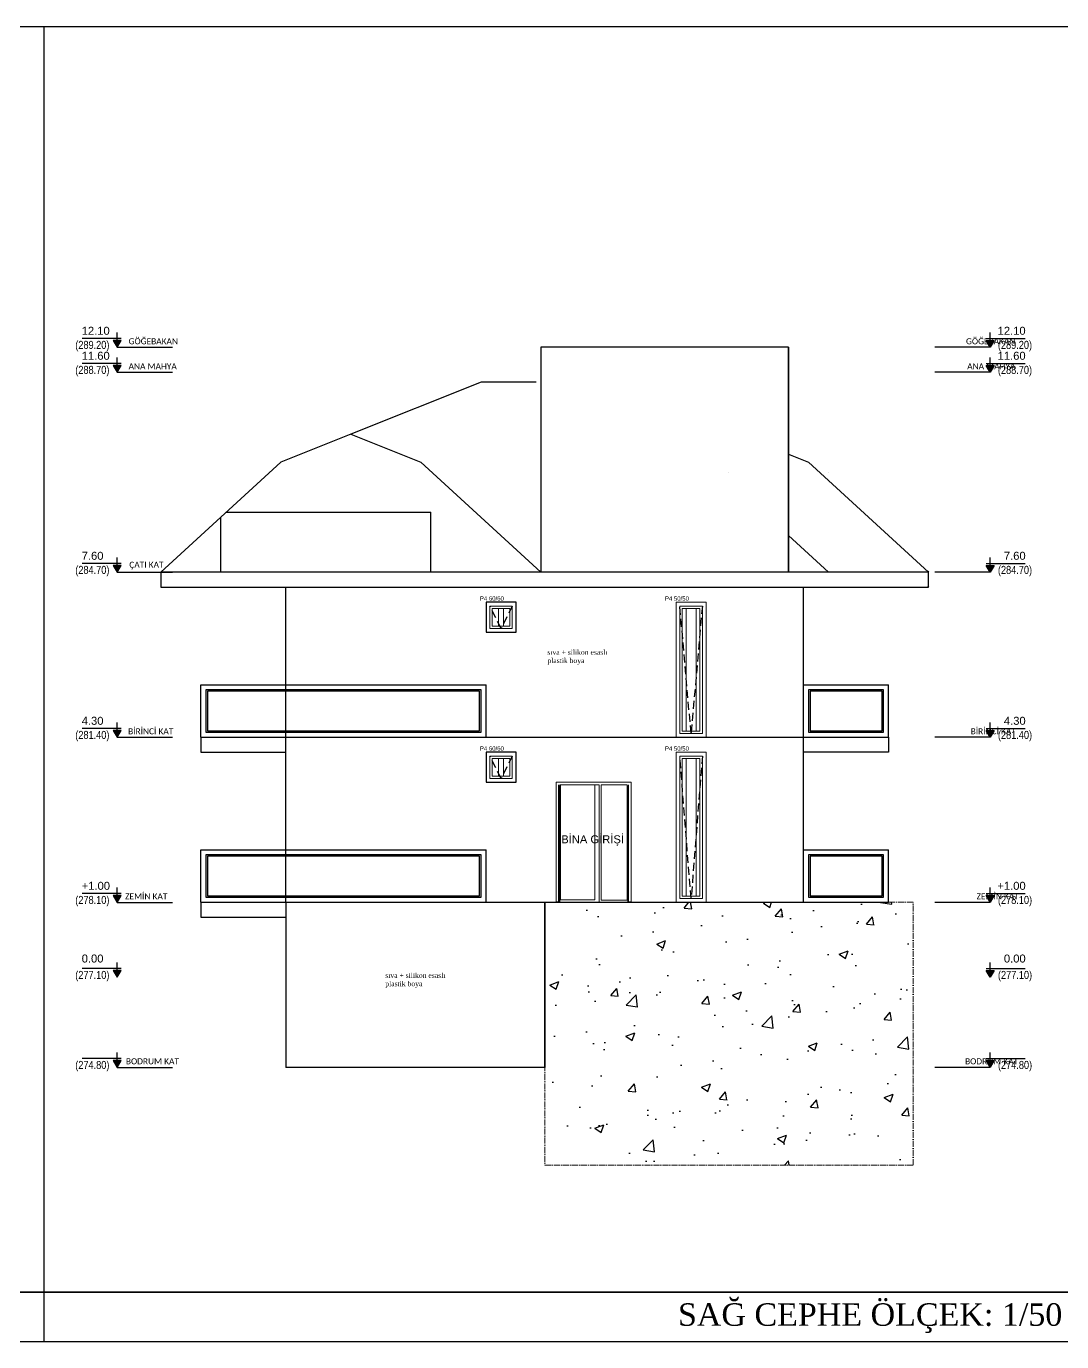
# Model space of a CAD drawing. Header units: millimetres. Extents: x 708 to 46452, y -4963 to 3960.
# Drawn here: x 30450 to 32520, y -4962 to -2331 of the extents above; entities that cross this region are included whole.
import ezdxf

# ---------------------------------------------------------------- set-up
doc = ezdxf.new("R2010")
doc.units = ezdxf.units.MM
doc.linetypes.add('ACAD_ISO10W100', pattern=[18, 12, -3, 0, -3])
doc.linetypes.add('HIDDEN2', pattern=[4.7625, 3.175, -1.5875])
for name, color, linetype, lineweight in [('00_PENCERE', 103, 'Continuous', 13), ('AKS', 153, 'ACAD_ISO10W100', 20), ('CAM', 145, 'Continuous', 5), ('görünüş1', 251, 'Continuous', 35), ('ROL_DIK', 150, 'Continuous', 0), ('YAZI', 40, 'Continuous', 25), ('yerkapl', 8, 'Continuous', 5), ('Çerçeve', 8, 'Continuous', 30), ('ÖLÇÜ YAZI', 5, 'Continuous', 18)]:
    doc.layers.add(name, color=color, linetype=linetype, lineweight=lineweight)
for name, color, linetype in [('ARC-ATP-ALÜMİNYUM KORKULUK', 152, 'Continuous'), ('F-arka_plan', 7, 'Continuous'), ('TP-DUVAR', 210, 'Continuous')]:
    doc.layers.add(name, color=color, linetype=linetype)
doc.layers.add('ARC-ATP-GÖRÜNÜŞ KORKULUK', color=7, linetype='Continuous', lineweight=25, true_color=0x202e69)
doc.styles.add('ARIAL2', font='arial.ttf', dxfattribs={"width": 0.8})
doc.styles.add('GENERATED_STYLE_2', font='times.ttf')
doc.styles.get("Standard").update_dxf_attribs({"font": 'arial.ttf'})

# ---------------------------------------------------------------- blocks, each defined once
blk = doc.blocks.new('gae')
at = {"layer": 'yerkapl'}
blk.add_hatch(color=256, dxfattribs=at).paths.add_polyline_path([(10.1, 17.5), (-10.1, 17.5), (0, 0)])
for p, q in [((0, 17.5), (0, 37.6)), ((0, 17.5), (0, 37.6)), ((-10.1, 22.5), (89.7, 22.5)), ((-10.1, 22.5), (89.7, 22.5)), ((0, 0), (-10.1, 17.5)), ((-10.1, 17.5), (10.1, 17.5)), ((0, 0), (-10.1, 17.5)), ((-10.1, 17.5), (10.1, 17.5)), ((10.1, 17.5), (0, 0)), ((10.1, 17.5), (0, 0))]:
    blk.add_line(p, q)
blk.add_lwpolyline([(0, 0), (-98.9, 0)])
blk = doc.blocks.new('UDTYUU')
blk.add_line((-169286.9, 45227.8), (-169397.4, 45227.8))
at = {"xscale": 0.7839999999999999, "yscale": 0.7839999999999999, "zscale": 0.7839999999999999}
blk.add_blockref('gae', (-169286.9, 45227.8), dxfattribs=at)

msp = doc.modelspace()

# ---------------------------------------------------------------- hatches: boundary and pattern name
at = {"layer": 'F-arka_plan'}
h = msp.add_hatch(dxfattribs=at)
h.set_pattern_fill('AR-CONC', color=256)
h.paths.add_polyline_path([(32222.414, -4083.239), (32173.59, -4083.239), (31486.09, -4083.239), (31486.09, -4608.657), (32222.414, -4608.657)])
at = {"layer": 'yerkapl'}
for points in [[(30623.4, -4219.551), (30639.206, -4219.551), (30631.303, -4233.239)], [(32384.391, -4219.543), (32368.585, -4219.545), (32376.489, -4233.232)]]:
    msp.add_hatch(color=256, dxfattribs=at).paths.add_polyline_path(points)

# ---------------------------------------------------------------- linework, layer by layer
for p, q in [((31368.59, -3483.239), (31368.59, -3543.239)), ((31428.59, -3483.239), (31368.59, -3483.239)), ((31428.59, -3543.239), (31428.59, -3483.239)), ((31368.59, -3543.239), (31428.59, -3543.239)), ((31748.59, -3753.239), (31808.59, -3753.239)), ((31368.59, -3783.239), (31368.59, -3843.239)), ((31428.59, -3783.239), (31368.59, -3783.239)), ((31428.59, -3843.239), (31428.59, -3783.239)), ((31368.59, -3843.239), (31428.59, -3843.239)), ((31513.59, -4083.239), (31508.59, -4083.239)), ((31514.79, -4083.239), (31513.59, -4083.239)), ((31514.79, -4083.239), (31652.39, -4083.239)), ((31653.59, -4083.239), (31652.39, -4083.239)), ((31658.59, -4083.239), (31653.59, -4083.239)), ((31748.59, -4083.239), (31808.59, -4083.239)), ((30631.303, -4219.551), (30631.303, -4203.746)), ((30631.303, -4219.551), (30631.303, -4203.746)), ((32376.488, -4219.544), (32376.487, -4203.739)), ((32376.488, -4219.544), (32376.487, -4203.739)), ((30639.206, -4215.6), (30560.969, -4215.6)), ((30639.206, -4215.6), (30560.969, -4215.6)), ((30623.4, -4219.551), (30631.303, -4233.239)), ((30639.206, -4219.551), (30623.4, -4219.551)), ((30623.4, -4219.551), (30631.303, -4233.239)), ((30639.206, -4219.551), (30623.4, -4219.551)), ((30631.303, -4233.239), (30639.206, -4219.551)), ((30631.303, -4233.239), (30639.206, -4219.551)), ((32368.585, -4215.593), (32446.822, -4215.588)), ((32368.585, -4215.593), (32446.822, -4215.588)), ((32368.585, -4219.545), (32384.391, -4219.543)), ((32368.585, -4219.545), (32384.391, -4219.543)), ((32376.489, -4233.232), (32368.585, -4219.545)), ((32376.489, -4233.232), (32368.585, -4219.545)), ((32384.391, -4219.543), (32376.489, -4233.232)), ((32384.391, -4219.543), (32376.489, -4233.232))]:
    msp.add_line(p, q)
at = {"color": 252, "linetype": 'HIDDEN2', "ltscale": 5}
for points in [[(31421.09, -3490.739), (31398.59, -3535.739), (31376.09, -3490.739)], [(31801.09, -3490.739), (31778.59, -3745.739), (31756.09, -3490.739)], [(31421.09, -3790.739), (31398.59, -3835.739), (31376.09, -3790.739)], [(31801.09, -3790.739), (31778.59, -4075.739), (31756.09, -3790.739)]]:
    msp.add_lwpolyline(points, dxfattribs=at)
at = {"layer": 'AKS'}
msp.add_lwpolyline([(31486.09, -4083.239), (31486.09, -4608.657), (32222.414, -4608.657), (32222.414, -4083.239), (32173.59, -4083.239)], dxfattribs=at)
at = {"layer": 'ARC-ATP-ALÜMİNYUM KORKULUK'}
for p, q in [((30798.59, -3753.239), (30798.59, -3648.239)), ((31368.59, -3753.239), (31368.59, -3648.239)), ((32003.59, -3753.239), (32003.59, -3648.239)), ((32173.59, -3753.239), (32173.59, -3648.239)), ((30798.59, -4083.239), (30798.59, -3978.239)), ((31368.59, -4083.239), (31368.59, -3978.239)), ((32003.59, -4083.239), (32003.59, -3978.239)), ((32173.59, -4083.239), (32173.59, -3978.239))]:
    msp.add_line(p, q, dxfattribs=at)
for points in [[(30798.59, -3648.239), (31368.59, -3648.239)], [(32003.59, -3648.239), (32173.59, -3648.239)], [(30798.59, -3978.239), (31368.59, -3978.239)], [(32003.59, -3978.239), (32173.59, -3978.239)]]:
    msp.add_lwpolyline(points, dxfattribs=at)
at = {"layer": 'ARC-ATP-GÖRÜNÜŞ KORKULUK'}
for points in [[(31358.59, -3658.239), (30808.59, -3658.239), (30808.59, -3743.239), (31358.59, -3743.239)], [(31355.59, -3661.239), (30811.59, -3661.239), (30811.59, -3740.239), (31355.59, -3740.239)], [(32163.59, -3658.239), (32013.59, -3658.239), (32013.59, -3743.239), (32163.59, -3743.239)], [(32160.59, -3661.239), (32016.59, -3661.239), (32016.59, -3740.239), (32160.59, -3740.239)], [(31358.59, -3988.239), (30808.59, -3988.239), (30808.59, -4073.239), (31358.59, -4073.239)], [(31355.59, -3991.239), (30811.59, -3991.239), (30811.59, -4070.239), (31355.59, -4070.239)], [(32163.59, -3988.239), (32013.59, -3988.239), (32013.59, -4073.239), (32163.59, -4073.239)], [(32160.59, -3991.239), (32016.59, -3991.239), (32016.59, -4070.239), (32160.59, -4070.239)]]:
    msp.add_lwpolyline(points, close=True, dxfattribs=at)
at = {"layer": 'CAM', "lineweight": 18}
for p, q in [((31376.09, -3495.739), (31376.09, -3490.739)), ((31376.09, -3490.739), (31421.09, -3490.739)), ((31376.09, -3530.739), (31376.09, -3495.739)), ((31381.09, -3495.739), (31381.09, -3530.739)), ((31393.59, -3495.739), (31381.09, -3495.739)), ((31393.59, -3530.739), (31393.59, -3495.739)), ((31393.59, -3495.739), (31403.59, -3495.739)), ((31403.59, -3495.739), (31403.59, -3530.739)), ((31416.09, -3495.739), (31403.59, -3495.739)), ((31416.09, -3530.739), (31416.09, -3495.739)), ((31421.09, -3490.739), (31421.09, -3495.739)), ((31421.09, -3495.739), (31421.09, -3530.739)), ((31748.59, -3483.239), (31748.59, -3753.239)), ((31808.59, -3483.239), (31748.59, -3483.239)), ((31756.09, -3495.739), (31756.09, -3490.739)), ((31756.09, -3490.739), (31801.09, -3490.739)), ((31756.09, -3740.739), (31756.09, -3495.739)), ((31761.09, -3495.739), (31761.09, -3740.739)), ((31768.59, -3495.739), (31761.09, -3495.739)), ((31768.59, -3740.739), (31768.59, -3495.739)), ((31768.59, -3495.739), (31788.59, -3495.739)), ((31788.59, -3495.739), (31788.59, -3740.739)), ((31796.09, -3495.739), (31788.59, -3495.739)), ((31796.09, -3740.739), (31796.09, -3495.739)), ((31801.09, -3490.739), (31801.09, -3495.739)), ((31801.09, -3495.739), (31801.09, -3740.739)), ((31808.59, -3753.239), (31808.59, -3483.239)), ((31376.09, -3535.739), (31376.09, -3530.739)), ((31421.09, -3535.739), (31376.09, -3535.739)), ((31381.09, -3530.739), (31393.59, -3530.739)), ((31403.59, -3530.739), (31393.59, -3530.739)), ((31403.59, -3530.739), (31416.09, -3530.739)), ((31421.09, -3530.739), (31421.09, -3535.739)), ((31756.09, -3745.739), (31756.09, -3740.739)), ((31801.09, -3745.739), (31756.09, -3745.739)), ((31761.09, -3740.739), (31768.59, -3740.739)), ((31788.59, -3740.739), (31768.59, -3740.739)), ((31788.59, -3740.739), (31796.09, -3740.739)), ((31801.09, -3740.739), (31801.09, -3745.739)), ((31748.59, -3783.239), (31748.59, -4083.239)), ((31808.59, -3783.239), (31748.59, -3783.239)), ((31808.59, -4083.239), (31808.59, -3783.239)), ((31376.09, -3795.739), (31376.09, -3790.739)), ((31376.09, -3790.739), (31421.09, -3790.739)), ((31376.09, -3830.739), (31376.09, -3795.739)), ((31381.09, -3795.739), (31381.09, -3830.739)), ((31393.59, -3795.739), (31381.09, -3795.739)), ((31393.59, -3830.739), (31393.59, -3795.739)), ((31393.59, -3795.739), (31403.59, -3795.739)), ((31403.59, -3795.739), (31403.59, -3830.739)), ((31416.09, -3795.739), (31403.59, -3795.739)), ((31416.09, -3830.739), (31416.09, -3795.739)), ((31421.09, -3790.739), (31421.09, -3795.739)), ((31421.09, -3795.739), (31421.09, -3830.739)), ((31756.09, -3795.739), (31756.09, -3790.739)), ((31756.09, -3790.739), (31801.09, -3790.739)), ((31756.09, -4070.739), (31756.09, -3795.739)), ((31761.09, -3795.739), (31761.09, -4070.739)), ((31768.59, -3795.739), (31761.09, -3795.739)), ((31768.59, -4070.739), (31768.59, -3795.739)), ((31768.59, -3795.739), (31788.59, -3795.739)), ((31788.59, -3795.739), (31788.59, -4070.739)), ((31796.09, -3795.739), (31788.59, -3795.739)), ((31796.09, -4070.739), (31796.09, -3795.739)), ((31801.09, -3790.739), (31801.09, -3795.739)), ((31801.09, -3795.739), (31801.09, -4070.739)), ((31376.09, -3835.739), (31376.09, -3830.739)), ((31421.09, -3835.739), (31376.09, -3835.739)), ((31381.09, -3830.739), (31393.59, -3830.739)), ((31403.59, -3830.739), (31393.59, -3830.739)), ((31403.59, -3830.739), (31416.09, -3830.739)), ((31421.09, -3830.739), (31421.09, -3835.739)), ((31508.59, -4083.239), (31508.59, -3843.239, 15026.509)), ((31508.59, -3843.239, 15026.509), (31658.59, -3843.239, 15026.509)), ((31513.59, -3848.239, 15026.509), (31513.59, -4083.239)), ((31514.79, -3849.439, 15026.509), (31514.79, -4083.239)), ((31594.89, -3848.022, 15026.509), (31516.29, -3848.022, 15026.509)), ((31516.29, -3848.022, 15026.509), (31516.29, -4083.239)), ((31517.69, -4078.01, 30377.735), (31517.69, -3848.022, 15026.509)), ((31517.69, -3848.022, 15026.509), (31586.09, -3848.022, 15026.509)), ((31586.09, -3848.022, 15026.509), (31586.09, -4078.01, 30377.735)), ((31594.89, -4083.239), (31594.89, -3848.022, 15026.509)), ((31598.89, -3848.022, 15026.509), (31598.89, -4079.239)), ((31650.89, -3848.022, 15026.509), (31598.89, -3848.022, 15026.509)), ((31650.89, -4079.239), (31650.89, -3848.022, 15026.509)), ((31652.39, -4083.239), (31652.39, -3849.439, 15026.509)), ((31653.59, -4083.239), (31653.59, -3848.239, 15026.509)), ((31658.59, -3843.239, 15026.509), (31658.59, -4083.239)), ((31756.09, -4075.739), (31756.09, -4070.739)), ((31801.09, -4075.739), (31756.09, -4075.739)), ((31761.09, -4070.739), (31768.59, -4070.739)), ((31788.59, -4070.739), (31768.59, -4070.739)), ((31788.59, -4070.739), (31796.09, -4070.739)), ((31801.09, -4070.739), (31801.09, -4075.739)), ((31586.09, -4078.01, 30377.735), (31517.69, -4078.01, 30377.735)), ((31598.89, -4079.239), (31650.89, -4079.239))]:
    msp.add_line(p, q, dxfattribs=at)
at = {"layer": 'görünüş1'}
msp.add_line((10275.445, -4862.728), (34332.769, -4862.728), dxfattribs=at)
for points in [[(31486.09, -4413.239), (31486.09, -4083.239)], [(34332.769, -4961.727), (20864.937, -4961.918)]]:
    msp.add_lwpolyline(points, dxfattribs=at)
at = {"layer": 'TP-DUVAR'}
for p, q in [((31358.59, -3043.239), (31098.494, -3147.278)), ((31468.59, -3043.239), (31358.59, -3043.239)), ((31098.494, -3147.278), (30958.59, -3203.239)), ((31098.494, -3147.278), (31238.397, -3203.239)), ((30958.59, -3203.239), (30718.59, -3423.239)), ((31238.397, -3203.239), (31478.397, -3423.239)), ((32013.59, -3203.239), (32253.59, -3423.239)), ((31853.59, -3223.239), (31853.59, -3223.239)), ((32053.59, -3223.239), (32053.59, -3223.239)), ((30838.59, -3423.239), (30838.59, -3313.239)), ((31258.397, -3423.239), (31258.397, -3303.239)), ((31973.59, -3349.906), (32053.59, -3423.239)), ((32251.811, -3421.283), (32253.59, -3423.239)), ((30718.59, -3453.239), (32253.59, -3453.239)), ((30968.59, -4083.239), (30968.59, -3453.239)), ((32003.59, -4083.239), (32003.59, -3453.239)), ((32251.633, -3451.283), (32253.59, -3453.239)), ((30798.59, -3753.239), (32173.59, -3753.239)), ((30798.59, -4083.239), (32173.59, -4083.239)), ((30968.59, -4083.239), (30968.59, -4413.239))]:
    msp.add_line(p, q, dxfattribs=at)
for points in [[(31973.59, -3423.239), (31973.59, -2973.239), (31478.397, -2973.239)], [(31478.397, -2973.239), (31478.397, -3423.239)], [(31973.59, -2973.239), (31973.59, -3423.239)], [(31973.59, -3187.239), (32013.59, -3203.239)], [(30849.499, -3303.239), (31258.397, -3303.239)], [(32253.59, -3453.239), (32253.59, -3423.239), (30718.59, -3423.239), (30718.59, -3453.239)], [(30798.59, -3753.239), (30798.59, -3783.239), (30968.59, -3783.239)], [(32173.59, -3753.239), (32173.59, -3783.239), (32003.59, -3783.239)], [(30798.59, -4083.239), (30798.59, -4113.239), (30968.59, -4113.239)], [(31486.09, -4413.239), (30968.59, -4413.239)]]:
    msp.add_lwpolyline(points, dxfattribs=at)
at = {"layer": 'Çerçeve'}
msp.add_line((4940.496, -2332.719), (44558.889, -2331.52), dxfattribs=at)
msp.add_lwpolyline([(30485.37, -4961.446), (30485.37, -2331.31)], dxfattribs=at)

# ---------------------------------------------------------------- block references
at = {"layer": 'YAZI', "xscale": -1}
for p in [(-138655.591, -48201.068), (-138655.591, -48251.068), (-138655.591, -48651.068), (-138655.591, -48981.068), (-138655.591, -49311.068), (-138655.591, -49641.068)]:
    msp.add_blockref('UDTYUU', p, dxfattribs=at)
at = {"layer": 'YAZI', "rotation": 0.003745496331365286}
for p in [(201666.257, -48189.995), (201666.261, -48239.995), (201666.287, -48639.995), (201666.308, -48969.995), (201666.33, -49299.995), (201666.351, -49629.995)]:
    msp.add_blockref('UDTYUU', p, dxfattribs=at)

# ---------------------------------------------------------------- texts
at = {"layer": '00_PENCERE', "char_height": 8.5938, "width": 97.84587, "attachment_point": 9, "style": 'ARIAL2'}
for s, insert in [('P4 60/60', (31404.315, -3480.113)), ('P4 50/50', (31774.315, -3480.113)), ('P4 60/60', (31404.315, -3780.113)), ('P4 50/50', (31774.315, -3780.113))]:
    msp.add_mtext(s, dxfattribs=dict(at, insert=insert))
at = {"layer": 'ROL_DIK', "color": 0, "lineweight": 40, "insert": (31752.298, -4885.136), "char_height": 45, "attachment_point": 1, "style": 'GENERATED_STYLE_2'}
msp.add_mtext('SAĞ{\\fTimes New Roman|b0|i0|c162|p18; CEPHE} ÖLÇEK: 1/50', dxfattribs=at)
at = {"layer": 'YAZI', "color": 3, "char_height": 16}
for s, insert, width, attachment_point in [('12.10', (30560.277, -2932.193), 92.86722, 1), ('11.60', (30560.277, -2982.193), 92.86722, 1), ('7.60', (30560.277, -3382.193), 92.86722, 1), ('4.30', (30560.277, -3712.193), 92.86722, 1), ('BİNA GİRİŞİ', (31644.446, -3949.207, 15188.868), 221.40337, 3), ('+1.00', (30560.277, -4042.193), 92.86722, 1), ('0.00', (30560.277, -4187.651), 92.86722, 1)]:
    msp.add_mtext(s, dxfattribs=dict(at, insert=insert, width=width, attachment_point=attachment_point))
at = {"layer": 'YAZI', "color": 3, "char_height": 16, "width": 92.86722, "attachment_point": 3, "rotation": 0.003745}
for s, insert in [('12.10', (32447.43, -2932.181)), ('11.60', (32447.433, -2982.181)), ('7.60', (32447.459, -3382.181)), ('4.30', (32447.481, -3712.181)), ('+1.00', (32447.503, -4042.181)), ('0.00', (32447.512, -4187.639))]:
    msp.add_mtext(s, dxfattribs=dict(at, insert=insert))
at = {"layer": 'YAZI', "color": 2, "char_height": 16, "width": 80.64723, "attachment_point": 3}
for s, insert in [('{\\fArial Narrow|b0|i0|c162|p34;(289.20)}', (30615.66, -2960.459)), ('{\\fArial Narrow|b0|i0|c162|p34;(288.70)}', (30615.66, -3010.459)), ('{\\fArial Narrow|b0|i0|c162|p34;(284.70)}', (30615.66, -3410.459)), ('{\\fArial Narrow|b0|i0|c162|p34;(281.40)}', (30615.66, -3740.459)), ('{\\fArial Narrow|b0|i0|c162|p34;(278.10)}', (30615.66, -4070.459)), ('{\\fArial Narrow|b0|i0|c162|p34;(277.10)}', (30615.66, -4220.459)), ('{\\fArial Narrow|b0|i0|c162|p34;(274.80)}', (30615.66, -4400.459))]:
    msp.add_mtext(s, dxfattribs=dict(at, insert=insert))
at = {"layer": 'YAZI', "char_height": 12, "width": 163.71145, "attachment_point": 7}
for s, insert in [('{\\fCalibri|b0|i0|c162|p34;GÖĞEBAKAN}', (30654.006, -2967.283)), ('{\\fCalibri|b0|i0|c162|p34;ANA MAHYA}', (30654.006, -3017.283)), ('{\\fCalibri|b0|i0|c162|p34;ÇATI KAT}', (30655.411, -3417.283)), ('{\\fCalibri|b0|i0|c162|p34;BİRİNCİ KAT}', (30653.028, -3747.283)), ('{\\fCalibri|b0|i0|c162|p34;ZEMİN KAT}', (30647.06, -4077.283)), ('{\\fCalibri|b0|i0|c162|p34;BODRUM KAT}', (30648.639, -4407.283))]:
    msp.add_mtext(s, dxfattribs=dict(at, insert=insert))
at = {"layer": 'YAZI', "char_height": 12, "width": 163.71145, "attachment_point": 9, "rotation": 0.003745}
for s, insert in [('{\\fCalibri|b0|i0|c162|p34;GÖĞEBAKAN}', (32426.961, -2967.277)), ('{\\fCalibri|b0|i0|c162|p34;ANA MAHYA}', (32426.964, -3017.277)), ('{\\fCalibri|b0|i0|c162|p34;BİRİNCİ KAT}', (32427.991, -3747.277)), ('{\\fCalibri|b0|i0|c162|p34;ZEMİN KAT}', (32433.98, -4077.276)), ('{\\fCalibri|b0|i0|c162|p34;BODRUM KAT}', (32432.423, -4407.276))]:
    msp.add_mtext(s, dxfattribs=dict(at, insert=insert))
at = {"layer": 'YAZI', "color": 2, "char_height": 16, "width": 80.64723, "attachment_point": 1, "rotation": 0.003745}
for s, insert in [('{\\fArial Narrow|b0|i0|c162|p34;(289.20)}', (32392.049, -2960.451)), ('{\\fArial Narrow|b0|i0|c162|p34;(288.70)}', (32392.052, -3010.451)), ('{\\fArial Narrow|b0|i0|c162|p34;(284.70)}', (32392.078, -3410.451)), ('{\\fArial Narrow|b0|i0|c162|p34;(281.40)}', (32392.1, -3740.451)), ('{\\fArial Narrow|b0|i0|c162|p34;(278.10)}', (32392.121, -4070.451)), ('{\\fArial Narrow|b0|i0|c162|p34;(277.10)}', (32392.131, -4220.451)), ('{\\fArial Narrow|b0|i0|c162|p34;(274.80)}', (32392.143, -4400.451))]:
    msp.add_mtext(s, dxfattribs=dict(at, insert=insert))
at = {"layer": 'ÖLÇÜ YAZI', "char_height": 10, "attachment_point": 1}
for insert in [(31491.259, -3578.111), (31167.174, -4224.335)]:
    msp.add_mtext('{\\fTimes New Roman|b0|i0|c162|p18;sıva + silikon esaslı\\Pplastik boya }', dxfattribs=dict(at, insert=insert))

doc.saveas('drawing.dxf')
